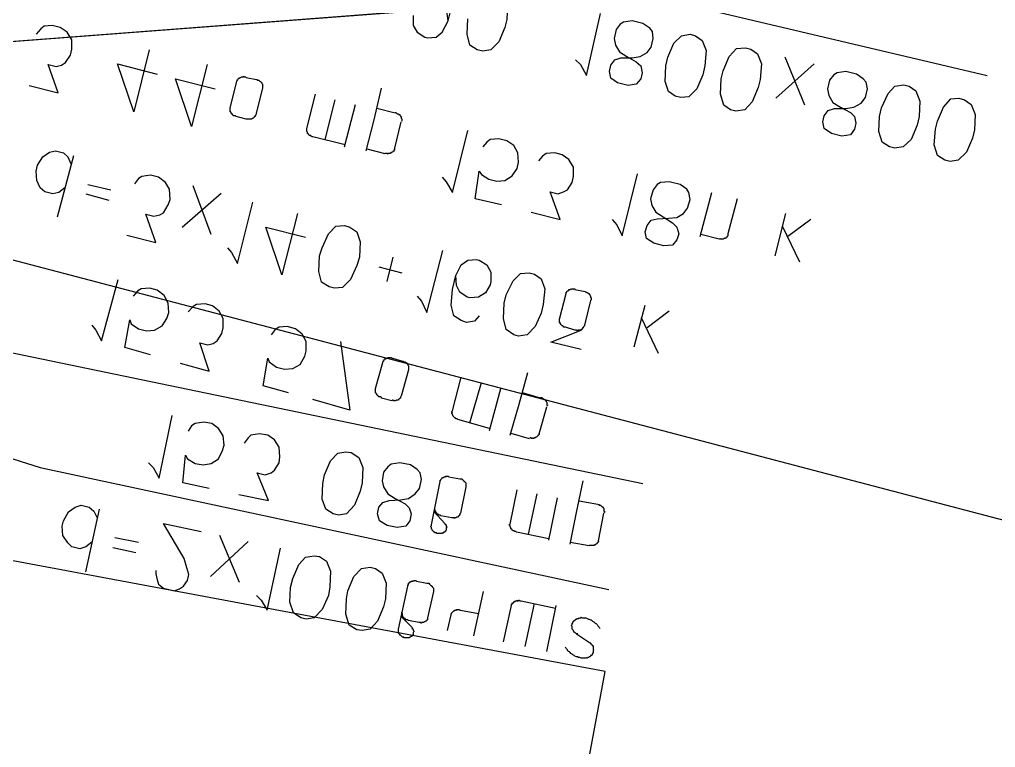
# Model space of a CAD drawing. Header units: metres. Extents: x 20 to 357, y 34 to 206.
# Drawn here: x 293.61 to 309.54, y 48.52 to 60.4 of the extents above; entities that cross this region are included whole.
import ezdxf

# ---------------------------------------------------------------- set-up
doc = ezdxf.new("R2010")
doc.units = ezdxf.units.M
for name, color, linetype in [('BOUNDARY', 7, 'Continuous'), ('GRASS', 7, 'Continuous'), ('HEAT', 7, 'Continuous'), ('ROAD', 7, 'Continuous'), ('WATER_PIPELINE', 7, 'Continuous')]:
    doc.layers.add(name, color=color, linetype=linetype)

msp = doc.modelspace()

# ---------------------------------------------------------------- linework, layer by layer
at = {"layer": 'BOUNDARY'}
msp.add_lwpolyline([(26.176, 126.72), (322.344, 48.898)], dxfattribs=at)
at = {"layer": 'GRASS'}
msp.add_lwpolyline([(318.532, 34.39), (301.159, 38.955), (301.173, 39.01), (301.91, 42.959), (303.175, 49.756), (287.821, 52.626), (285.534, 53.055), (287.876, 59.61), (290.395, 59.808), (307.233, 61.095), (308.432, 61.194), (309.125, 61.249), (309.147, 61.249), (325.259, 62.535)], dxfattribs=at)
at = {"layer": 'HEAT'}
for points in [[(289.68, 61.996), (288.855, 61.491), (288.855, 61.491), (294.266, 63.063), (294.266, 63.063), (309.41, 59.489)], [(300.04, 60.468), (300.04, 60.303), (300.04, 60.303), (300.106, 60.193), (300.106, 60.193), (300.227, 60.116), (300.227, 60.116), (300.271, 60.105), (300.271, 60.105), (300.414, 60.116), (300.414, 60.116), (300.513, 60.193), (300.513, 60.193), (300.612, 60.38), (300.612, 60.38), (300.667, 60.622)], [(301.58, 60.655), (301.569, 60.402), (301.569, 60.402), (301.536, 60.27), (301.536, 60.27), (301.437, 60.039), (301.437, 60.039), (301.305, 59.907), (301.305, 59.907), (301.173, 59.885), (301.173, 59.885), (301.085, 59.907)], [(300.612, 60.38), (300.59, 60.545)], [(301.085, 59.907), (300.964, 59.984), (300.964, 59.984), (300.92, 60.16), (300.92, 60.16), (300.931, 60.413)], [(302.691, 59.742), (302.768, 59.665), (302.768, 59.665), (302.867, 59.489), (302.867, 59.489), (303.098, 60.501)], [(293.771, 59.324), (294.244, 59.203), (294.244, 59.203), (294.079, 59.665), (294.079, 59.665), (294.211, 59.632), (294.211, 59.632), (294.299, 59.654), (294.299, 59.654), (294.365, 59.698), (294.365, 59.698), (294.442, 59.819), (294.442, 59.819), (294.464, 59.918), (294.464, 59.918), (294.464, 60.072), (294.464, 60.072), (294.387, 60.193), (294.387, 60.193), (294.277, 60.27), (294.277, 60.27), (294.145, 60.303), (294.145, 60.303), (294.013, 60.292), (294.013, 60.292), (293.958, 60.248), (293.958, 60.248), (293.881, 60.16)], [(303.373, 59.368), (303.263, 59.445), (303.263, 59.445), (303.241, 59.555), (303.241, 59.555), (303.263, 59.654), (303.263, 59.654), (303.329, 59.742), (303.329, 59.742), (303.428, 59.775), (303.428, 59.775), (303.614, 59.775), (303.614, 59.775), (303.746, 59.797), (303.746, 59.797), (303.856, 59.863), (303.856, 59.863), (303.922, 59.951), (303.922, 59.951), (303.955, 60.094), (303.955, 60.094), (303.944, 60.204), (303.944, 60.204), (303.9, 60.259), (303.9, 60.259), (303.79, 60.336), (303.79, 60.336), (303.614, 60.38), (303.614, 60.38), (303.471, 60.358), (303.471, 60.358), (303.416, 60.325), (303.416, 60.325), (303.351, 60.237), (303.351, 60.237), (303.318, 60.094), (303.318, 60.094), (303.34, 59.984), (303.34, 59.984), (303.406, 59.874), (303.406, 59.874), (303.526, 59.797), (303.526, 59.797), (303.68, 59.709), (303.68, 59.709), (303.757, 59.643), (303.757, 59.643), (303.779, 59.533), (303.779, 59.533), (303.757, 59.434), (303.757, 59.434), (303.68, 59.346), (303.68, 59.346), (303.548, 59.324), (303.548, 59.324), (303.373, 59.368)], [(304.318, 59.148), (304.208, 59.225), (304.208, 59.225), (304.153, 59.39), (304.153, 59.39), (304.164, 59.643), (304.164, 59.643), (304.197, 59.786), (304.197, 59.786), (304.296, 60.017), (304.296, 60.017), (304.417, 60.138), (304.417, 60.138), (304.56, 60.16), (304.56, 60.16), (304.648, 60.138), (304.648, 60.138), (304.758, 60.061), (304.758, 60.061), (304.824, 59.896), (304.824, 59.896), (304.802, 59.643), (304.802, 59.643), (304.769, 59.5), (304.769, 59.5), (304.67, 59.269), (304.67, 59.269), (304.538, 59.137), (304.538, 59.137), (304.406, 59.126), (304.406, 59.126), (304.318, 59.148)], [(305.22, 58.928), (305.11, 59.005), (305.11, 59.005), (305.055, 59.181), (305.055, 59.181), (305.066, 59.434), (305.066, 59.434), (305.099, 59.566), (305.099, 59.566), (305.198, 59.797), (305.198, 59.797), (305.319, 59.929), (305.319, 59.929), (305.462, 59.94), (305.462, 59.94), (305.55, 59.918), (305.55, 59.918), (305.66, 59.841), (305.66, 59.841), (305.726, 59.676), (305.726, 59.676), (305.704, 59.423), (305.704, 59.423), (305.671, 59.291), (305.671, 59.291), (305.572, 59.06), (305.572, 59.06), (305.451, 58.928), (305.451, 58.928), (305.308, 58.906), (305.308, 58.906), (305.22, 58.928)], [(295.729, 59.907), (295.476, 58.895), (295.476, 58.895), (295.212, 59.676), (295.212, 59.676), (295.861, 59.511)], [(306.43, 59.005), (306.111, 59.786)], [(296.675, 59.665), (296.422, 58.653), (296.422, 58.653), (296.158, 59.434), (296.158, 59.434), (296.807, 59.269)], [(305.957, 59.115), (306.584, 59.676)], [(297.159, 59.39), (297.159, 59.401), (297.159, 59.401), (297.17, 59.412), (297.17, 59.412), (297.17, 59.423), (297.17, 59.423), (297.181, 59.423), (297.181, 59.423), (297.181, 59.434), (297.181, 59.434), (297.192, 59.445), (297.192, 59.445), (297.203, 59.445), (297.203, 59.445), (297.214, 59.456), (297.214, 59.456), (297.225, 59.456), (297.225, 59.456), (297.236, 59.467), (297.236, 59.467), (297.247, 59.467), (297.247, 59.467), (297.258, 59.467), (297.258, 59.467), (297.269, 59.478), (297.269, 59.478), (297.269, 59.467), (297.269, 59.467), (297.28, 59.467), (297.28, 59.467), (297.291, 59.467), (297.291, 59.467), (297.302, 59.467), (297.302, 59.467), (297.313, 59.456)], [(297.313, 59.456), (297.478, 59.423)], [(306.87, 58.543), (306.749, 58.62), (306.749, 58.62), (306.727, 58.73), (306.727, 58.73), (306.749, 58.829), (306.749, 58.829), (306.815, 58.917), (306.815, 58.917), (306.914, 58.95), (306.914, 58.95), (307.101, 58.95), (307.101, 58.95), (307.233, 58.972), (307.233, 58.972), (307.354, 59.038), (307.354, 59.038), (307.42, 59.126), (307.42, 59.126), (307.453, 59.269), (307.453, 59.269), (307.431, 59.379), (307.431, 59.379), (307.387, 59.434), (307.387, 59.434), (307.277, 59.511), (307.277, 59.511), (307.101, 59.555), (307.101, 59.555), (306.958, 59.533), (306.958, 59.533), (306.903, 59.5), (306.903, 59.5), (306.837, 59.412), (306.837, 59.412), (306.804, 59.269), (306.804, 59.269), (306.826, 59.159), (306.826, 59.159), (306.892, 59.049), (306.892, 59.049), (307.013, 58.972), (307.013, 58.972), (307.178, 58.884), (307.178, 58.884), (307.244, 58.818), (307.244, 58.818), (307.266, 58.708), (307.266, 58.708), (307.244, 58.609), (307.244, 58.609), (307.178, 58.521), (307.178, 58.521), (307.035, 58.499), (307.035, 58.499), (306.87, 58.543)], [(297.049, 58.961), (297.159, 59.39)], [(297.576, 59.28), (297.467, 58.851)], [(297.478, 59.423), (297.489, 59.423), (297.489, 59.423), (297.489, 59.412), (297.489, 59.412), (297.5, 59.412), (297.5, 59.412), (297.511, 59.412), (297.511, 59.412), (297.522, 59.412), (297.522, 59.412), (297.532, 59.401), (297.532, 59.401), (297.544, 59.39), (297.544, 59.39), (297.554, 59.379), (297.554, 59.379), (297.566, 59.368), (297.566, 59.368), (297.566, 59.357), (297.566, 59.357), (297.576, 59.346), (297.576, 59.346), (297.576, 59.335), (297.576, 59.335), (297.576, 59.324), (297.576, 59.324), (297.587, 59.313), (297.587, 59.313), (297.576, 59.313), (297.576, 59.313), (297.576, 59.302), (297.576, 59.302), (297.576, 59.291), (297.576, 59.291), (297.576, 59.28)], [(299.27, 58.257), (299.402, 58.763), (299.402, 58.763), (299.523, 59.28)], [(307.816, 58.323), (307.695, 58.4), (307.695, 58.4), (307.64, 58.576), (307.64, 58.576), (307.651, 58.818), (307.651, 58.818), (307.684, 58.961), (307.684, 58.961), (307.794, 59.192), (307.794, 59.192), (307.904, 59.313), (307.904, 59.313), (308.047, 59.335), (308.047, 59.335), (308.135, 59.313), (308.135, 59.313), (308.245, 59.236), (308.245, 59.236), (308.311, 59.071), (308.311, 59.071), (308.3, 58.818), (308.3, 58.818), (308.267, 58.675), (308.267, 58.675), (308.168, 58.444), (308.168, 58.444), (308.036, 58.323), (308.036, 58.323), (307.904, 58.301), (307.904, 58.301), (307.816, 58.323)], [(298.929, 58.356), (298.401, 58.488), (298.401, 58.488), (298.39, 58.488), (298.39, 58.488), (298.379, 58.499), (298.379, 58.499), (298.368, 58.499), (298.368, 58.499), (298.368, 58.51), (298.368, 58.51), (298.357, 58.51), (298.357, 58.51), (298.346, 58.51), (298.346, 58.51), (298.335, 58.521), (298.335, 58.521), (298.335, 58.532), (298.335, 58.532), (298.324, 58.532), (298.324, 58.532), (298.324, 58.543), (298.324, 58.543), (298.313, 58.543), (298.313, 58.543), (298.313, 58.554), (298.313, 58.554), (298.313, 58.565), (298.313, 58.565), (298.302, 58.576), (298.302, 58.576), (298.302, 58.587), (298.302, 58.587), (298.302, 58.598), (298.302, 58.598), (298.302, 58.609), (298.302, 58.609), (298.302, 58.62), (298.302, 58.62), (298.445, 59.181)], [(308.718, 58.103), (308.597, 58.18), (308.597, 58.18), (308.542, 58.356), (308.542, 58.356), (308.564, 58.609), (308.564, 58.609), (308.597, 58.741), (308.597, 58.741), (308.696, 58.972), (308.696, 58.972), (308.817, 59.104), (308.817, 59.104), (308.949, 59.115), (308.949, 59.115), (309.037, 59.093), (309.037, 59.093), (309.147, 59.016), (309.147, 59.016), (309.213, 58.851), (309.213, 58.851), (309.202, 58.598), (309.202, 58.598), (309.169, 58.466), (309.169, 58.466), (309.07, 58.235), (309.07, 58.235), (308.938, 58.103), (308.938, 58.103), (308.806, 58.081), (308.806, 58.081), (308.718, 58.103)], [(297.148, 58.818), (297.137, 58.829), (297.137, 58.829), (297.126, 58.829), (297.126, 58.829), (297.115, 58.829), (297.115, 58.829), (297.104, 58.829), (297.104, 58.829), (297.093, 58.84), (297.093, 58.84), (297.093, 58.851), (297.093, 58.851), (297.082, 58.851), (297.082, 58.851), (297.082, 58.862), (297.082, 58.862), (297.071, 58.862), (297.071, 58.862), (297.06, 58.873), (297.06, 58.873), (297.071, 58.873), (297.071, 58.873), (297.06, 58.884), (297.06, 58.884), (297.06, 58.895), (297.06, 58.895), (297.049, 58.895), (297.049, 58.895), (297.049, 58.906), (297.049, 58.906), (297.049, 58.917), (297.049, 58.917), (297.049, 58.928), (297.049, 58.928), (297.049, 58.939), (297.049, 58.939), (297.049, 58.95), (297.049, 58.95), (297.049, 58.961)], [(298.599, 58.444), (298.764, 59.093)], [(298.918, 58.323), (299.094, 59.016)], [(297.313, 58.774), (297.148, 58.818)], [(297.467, 58.851), (297.467, 58.84), (297.467, 58.84), (297.456, 58.829), (297.456, 58.829), (297.456, 58.818), (297.456, 58.818), (297.445, 58.818), (297.445, 58.818), (297.445, 58.807), (297.445, 58.807), (297.434, 58.796), (297.434, 58.796), (297.423, 58.785), (297.423, 58.785), (297.412, 58.785), (297.412, 58.785), (297.401, 58.774), (297.401, 58.774), (297.39, 58.774), (297.39, 58.774), (297.379, 58.774), (297.379, 58.774), (297.368, 58.774), (297.368, 58.774), (297.357, 58.774), (297.357, 58.774), (297.346, 58.774), (297.346, 58.774), (297.335, 58.774), (297.335, 58.774), (297.324, 58.774), (297.324, 58.774), (297.313, 58.774)], [(299.743, 58.873), (299.446, 58.95)], [(299.743, 58.884), (299.754, 58.884), (299.754, 58.884), (299.765, 58.873), (299.765, 58.873), (299.776, 58.862), (299.776, 58.862), (299.787, 58.862), (299.787, 58.862), (299.798, 58.862), (299.798, 58.862), (299.798, 58.851), (299.798, 58.851), (299.809, 58.851), (299.809, 58.851), (299.82, 58.851), (299.82, 58.851), (299.82, 58.84), (299.82, 58.84), (299.831, 58.829), (299.831, 58.829), (299.831, 58.818), (299.831, 58.818), (299.842, 58.818), (299.842, 58.818), (299.842, 58.807), (299.842, 58.807), (299.842, 58.796), (299.842, 58.796), (299.853, 58.796), (299.853, 58.796), (299.842, 58.785), (299.842, 58.785), (299.853, 58.774), (299.853, 58.774), (299.853, 58.763), (299.853, 58.763), (299.853, 58.752), (299.853, 58.752), (299.853, 58.741)], [(299.732, 58.279), (299.842, 58.73)], [(300.513, 57.828), (300.579, 57.751), (300.579, 57.751), (300.678, 57.575), (300.678, 57.575), (300.931, 58.587)], [(301.481, 57.377), (301.052, 57.476), (301.052, 57.476), (301.118, 57.927), (301.118, 57.927), (301.151, 57.872), (301.151, 57.872), (301.272, 57.795), (301.272, 57.795), (301.404, 57.762), (301.404, 57.762), (301.536, 57.773), (301.536, 57.773), (301.657, 57.85), (301.657, 57.85), (301.734, 57.971), (301.734, 57.971), (301.756, 58.07), (301.756, 58.07), (301.745, 58.224), (301.745, 58.224), (301.679, 58.345), (301.679, 58.345), (301.569, 58.422), (301.569, 58.422), (301.437, 58.455), (301.437, 58.455), (301.294, 58.444), (301.294, 58.444), (301.239, 58.4), (301.239, 58.4), (301.173, 58.323)], [(294.354, 57.652), (294.255, 57.575), (294.255, 57.575), (294.156, 57.553), (294.156, 57.553), (294.024, 57.586), (294.024, 57.586), (293.947, 57.652), (293.947, 57.652), (293.892, 57.773), (293.892, 57.773), (293.881, 57.927), (293.881, 57.927), (293.903, 58.026), (293.903, 58.026), (293.991, 58.158), (293.991, 58.158), (294.101, 58.235), (294.101, 58.235), (294.2, 58.257), (294.2, 58.257), (294.332, 58.224), (294.332, 58.224), (294.398, 58.158), (294.398, 58.158), (294.453, 58.037)], [(294.233, 57.179), (294.497, 58.18)], [(299.281, 58.29), (299.578, 58.213)], [(299.732, 58.29), (299.732, 58.279), (299.732, 58.279), (299.732, 58.268), (299.732, 58.268), (299.721, 58.268), (299.721, 58.268), (299.721, 58.257), (299.721, 58.257), (299.721, 58.246), (299.721, 58.246), (299.71, 58.257), (299.71, 58.257), (299.71, 58.246), (299.71, 58.246), (299.699, 58.235), (299.699, 58.235), (299.688, 58.235), (299.688, 58.235), (299.677, 58.224), (299.677, 58.224), (299.666, 58.224), (299.666, 58.224), (299.666, 58.213), (299.666, 58.213), (299.655, 58.213), (299.655, 58.213), (299.644, 58.213), (299.644, 58.213), (299.633, 58.213), (299.633, 58.213), (299.622, 58.213), (299.622, 58.213), (299.622, 58.202), (299.622, 58.202), (299.611, 58.213), (299.611, 58.213), (299.6, 58.213), (299.6, 58.213), (299.589, 58.213), (299.589, 58.213), (299.578, 58.213)], [(301.965, 57.256), (302.438, 57.135), (302.438, 57.135), (302.273, 57.586), (302.273, 57.586), (302.405, 57.553), (302.405, 57.553), (302.493, 57.586), (302.493, 57.586), (302.559, 57.619), (302.559, 57.619), (302.636, 57.74), (302.636, 57.74), (302.658, 57.839), (302.658, 57.839), (302.658, 57.993), (302.658, 57.993), (302.581, 58.114), (302.581, 58.114), (302.471, 58.191), (302.471, 58.191), (302.35, 58.224), (302.35, 58.224), (302.207, 58.213), (302.207, 58.213), (302.152, 58.169), (302.152, 58.169), (302.086, 58.092)], [(295.366, 56.882), (295.839, 56.761), (295.839, 56.761), (295.674, 57.223), (295.674, 57.223), (295.806, 57.19), (295.806, 57.19), (295.905, 57.212), (295.905, 57.212), (295.96, 57.245), (295.96, 57.245), (296.037, 57.377), (296.037, 57.377), (296.07, 57.465), (296.07, 57.465), (296.059, 57.63), (296.059, 57.63), (295.993, 57.74), (295.993, 57.74), (295.883, 57.828), (295.883, 57.828), (295.751, 57.861), (295.751, 57.861), (295.608, 57.839), (295.608, 57.839), (295.553, 57.806), (295.553, 57.806), (295.487, 57.718)], [(303.285, 57.135), (303.362, 57.047), (303.362, 57.047), (303.449, 56.871), (303.449, 56.871), (303.702, 57.883)], [(294.728, 57.707), (295.102, 57.619)], [(296.741, 56.893), (296.444, 57.685)], [(303.966, 56.75), (303.845, 56.827), (303.845, 56.827), (303.823, 56.937), (303.823, 56.937), (303.856, 57.036), (303.856, 57.036), (303.922, 57.124), (303.922, 57.124), (304.021, 57.146), (304.021, 57.146), (304.208, 57.157), (304.208, 57.157), (304.34, 57.168), (304.34, 57.168), (304.45, 57.234), (304.45, 57.234), (304.516, 57.322), (304.516, 57.322), (304.56, 57.465), (304.56, 57.465), (304.538, 57.575), (304.538, 57.575), (304.505, 57.63), (304.505, 57.63), (304.395, 57.707), (304.395, 57.707), (304.219, 57.751), (304.219, 57.751), (304.076, 57.74), (304.076, 57.74), (304.021, 57.707), (304.021, 57.707), (303.955, 57.619), (303.955, 57.619), (303.911, 57.476), (303.911, 57.476), (303.933, 57.366), (303.933, 57.366), (303.999, 57.256), (303.999, 57.256), (304.12, 57.179), (304.12, 57.179), (304.274, 57.08), (304.274, 57.08), (304.34, 57.014), (304.34, 57.014), (304.373, 56.904), (304.373, 56.904), (304.34, 56.805), (304.34, 56.805), (304.274, 56.717), (304.274, 56.717), (304.131, 56.706), (304.131, 56.706), (303.966, 56.75)], [(294.695, 57.553), (295.069, 57.454)], [(296.268, 57.014), (296.906, 57.564)], [(304.725, 56.86), (304.912, 57.575)], [(297.005, 56.673), (297.071, 56.596), (297.071, 56.596), (297.17, 56.42), (297.17, 56.42), (297.423, 57.421)], [(305.33, 57.476), (305.176, 56.904), (305.176, 56.904), (305.176, 56.893), (305.176, 56.893), (305.176, 56.882), (305.176, 56.882), (305.176, 56.871), (305.176, 56.871), (305.165, 56.86), (305.165, 56.86), (305.165, 56.849), (305.165, 56.849), (305.154, 56.849), (305.154, 56.849), (305.143, 56.838), (305.143, 56.838), (305.143, 56.827), (305.143, 56.827), (305.132, 56.838), (305.132, 56.838), (305.121, 56.827), (305.121, 56.827), (305.11, 56.827), (305.11, 56.827), (305.099, 56.816), (305.099, 56.816), (305.088, 56.816), (305.088, 56.816), (305.077, 56.816), (305.077, 56.816), (305.066, 56.816), (305.066, 56.816), (305.055, 56.816), (305.055, 56.816), (305.044, 56.827), (305.044, 56.827), (305.033, 56.816), (305.033, 56.816), (304.736, 56.893)], [(298.148, 57.234), (297.895, 56.233), (297.895, 56.233), (297.631, 57.014), (297.631, 57.014), (298.28, 56.849)], [(305.946, 56.541), (306.122, 57.234)], [(306.529, 57.135), (306.155, 56.86)], [(298.665, 56.035), (298.544, 56.112), (298.544, 56.112), (298.5, 56.288), (298.5, 56.288), (298.511, 56.541), (298.511, 56.541), (298.555, 56.673), (298.555, 56.673), (298.654, 56.904), (298.654, 56.904), (298.775, 57.025), (298.775, 57.025), (298.918, 57.036), (298.918, 57.036), (299.006, 57.014), (299.006, 57.014), (299.116, 56.937), (299.116, 56.937), (299.171, 56.772), (299.171, 56.772), (299.16, 56.519), (299.16, 56.519), (299.116, 56.387), (299.116, 56.387), (299.017, 56.156), (299.017, 56.156), (298.885, 56.024), (298.885, 56.024), (298.753, 56.013), (298.753, 56.013), (298.665, 56.035)], [(306.353, 56.442), (306.067, 57.025)], [(300.106, 55.882), (300.172, 55.805), (300.172, 55.805), (300.26, 55.618), (300.26, 55.618), (300.524, 56.629)], [(299.611, 56.123), (299.71, 56.519)], [(301.118, 55.563), (301.041, 55.475), (301.041, 55.475), (300.909, 55.453), (300.909, 55.453), (300.821, 55.486), (300.821, 55.486), (300.7, 55.563), (300.7, 55.563), (300.656, 55.739), (300.656, 55.739), (300.678, 55.992), (300.678, 55.992), (300.733, 56.222), (300.733, 56.222), (300.821, 56.398), (300.821, 56.398), (300.931, 56.475), (300.931, 56.475), (301.074, 56.486), (301.074, 56.486), (301.118, 56.475), (301.118, 56.475), (301.239, 56.398), (301.239, 56.398), (301.305, 56.277), (301.305, 56.277), (301.305, 56.123), (301.305, 56.123), (301.294, 56.068), (301.294, 56.068), (301.217, 55.937), (301.217, 55.937), (301.107, 55.871), (301.107, 55.871), (300.964, 55.86), (300.964, 55.86), (300.92, 55.871), (300.92, 55.871), (300.799, 55.948), (300.799, 55.948), (300.744, 56.057), (300.744, 56.057), (300.733, 56.222)], [(299.479, 56.365), (299.853, 56.266)], [(301.679, 55.255), (301.558, 55.343), (301.558, 55.343), (301.514, 55.519), (301.514, 55.519), (301.525, 55.772), (301.525, 55.772), (301.558, 55.904), (301.558, 55.904), (301.668, 56.134), (301.668, 56.134), (301.789, 56.255), (301.789, 56.255), (301.932, 56.266), (301.932, 56.266), (302.02, 56.244), (302.02, 56.244), (302.13, 56.167), (302.13, 56.167), (302.185, 56.003), (302.185, 56.003), (302.163, 55.75), (302.163, 55.75), (302.13, 55.607), (302.13, 55.607), (302.031, 55.387), (302.031, 55.387), (301.899, 55.255), (301.899, 55.255), (301.756, 55.233), (301.756, 55.233), (301.679, 55.255)], [(294.794, 55.409), (294.86, 55.332), (294.86, 55.332), (294.948, 55.156), (294.948, 55.156), (295.223, 56.156)], [(295.751, 54.925), (295.333, 55.046), (295.333, 55.046), (295.41, 55.497), (295.41, 55.497), (295.432, 55.431), (295.432, 55.431), (295.553, 55.354), (295.553, 55.354), (295.685, 55.321), (295.685, 55.321), (295.817, 55.332), (295.817, 55.332), (295.938, 55.398), (295.938, 55.398), (296.015, 55.519), (296.015, 55.519), (296.048, 55.618), (296.048, 55.618), (296.037, 55.772), (296.037, 55.772), (295.971, 55.893), (295.971, 55.893), (295.861, 55.981), (295.861, 55.981), (295.74, 56.013), (295.74, 56.013), (295.597, 56.003), (295.597, 56.003), (295.542, 55.97), (295.542, 55.97), (295.465, 55.882)], [(302.427, 55.508), (302.537, 55.926)], [(302.537, 55.926), (302.537, 55.937), (302.537, 55.937), (302.537, 55.948), (302.537, 55.948), (302.548, 55.948), (302.548, 55.948), (302.548, 55.959), (302.548, 55.959), (302.559, 55.97), (302.559, 55.97), (302.57, 55.97), (302.57, 55.97), (302.581, 55.981), (302.581, 55.981), (302.581, 55.992), (302.581, 55.992), (302.592, 55.992), (302.592, 55.992), (302.592, 55.981), (302.592, 55.981), (302.603, 55.992), (302.603, 55.992), (302.614, 56.003), (302.614, 56.003), (302.625, 55.992), (302.625, 55.992), (302.636, 56.003), (302.636, 56.003), (302.647, 56.003), (302.647, 56.003), (302.658, 55.992), (302.658, 55.992), (302.658, 56.003), (302.658, 56.003), (302.669, 56.003), (302.669, 56.003), (302.68, 56.003), (302.68, 56.003), (302.68, 55.992)], [(302.68, 55.992), (302.845, 55.959)], [(302.845, 55.959), (302.856, 55.948), (302.856, 55.948), (302.867, 55.948), (302.867, 55.948), (302.878, 55.937), (302.878, 55.937), (302.889, 55.937), (302.889, 55.937), (302.9, 55.926), (302.9, 55.926), (302.911, 55.926), (302.911, 55.926), (302.911, 55.915), (302.911, 55.915), (302.922, 55.904), (302.922, 55.904), (302.933, 55.904), (302.933, 55.904), (302.922, 55.893), (302.922, 55.893), (302.933, 55.882), (302.933, 55.882), (302.933, 55.871), (302.933, 55.871), (302.944, 55.86), (302.944, 55.86), (302.944, 55.849), (302.944, 55.849), (302.944, 55.838), (302.944, 55.838), (302.944, 55.827), (302.944, 55.827), (302.933, 55.816)], [(302.933, 55.816), (302.834, 55.409)], [(296.235, 54.793), (296.708, 54.661), (296.708, 54.661), (296.554, 55.123), (296.554, 55.123), (296.686, 55.09), (296.686, 55.09), (296.774, 55.112), (296.774, 55.112), (296.84, 55.156), (296.84, 55.156), (296.917, 55.277), (296.917, 55.277), (296.939, 55.365), (296.939, 55.365), (296.939, 55.519), (296.939, 55.519), (296.873, 55.64), (296.873, 55.64), (296.763, 55.728), (296.763, 55.728), (296.642, 55.761), (296.642, 55.761), (296.499, 55.75), (296.499, 55.75), (296.444, 55.717), (296.444, 55.717), (296.367, 55.629)], [(303.647, 55.057), (303.823, 55.739)], [(304.219, 55.64), (303.856, 55.365)], [(302.526, 55.376), (302.515, 55.376), (302.515, 55.376), (302.504, 55.376), (302.504, 55.376), (302.493, 55.376), (302.493, 55.376), (302.493, 55.387), (302.493, 55.387), (302.482, 55.398), (302.482, 55.398), (302.471, 55.398), (302.471, 55.398), (302.46, 55.409), (302.46, 55.409), (302.449, 55.42), (302.449, 55.42), (302.449, 55.431), (302.449, 55.431), (302.438, 55.431), (302.438, 55.431), (302.438, 55.442), (302.438, 55.442), (302.438, 55.453), (302.438, 55.453), (302.427, 55.453), (302.427, 55.453), (302.427, 55.464), (302.427, 55.464), (302.427, 55.475), (302.427, 55.475), (302.427, 55.486), (302.427, 55.486), (302.427, 55.497), (302.427, 55.497), (302.427, 55.508)], [(304.043, 54.947), (303.768, 55.53)], [(298.005, 54.309), (297.587, 54.419), (297.587, 54.419), (297.664, 54.87), (297.664, 54.87), (297.686, 54.815), (297.686, 54.815), (297.807, 54.727), (297.807, 54.727), (297.939, 54.694), (297.939, 54.694), (298.071, 54.705), (298.071, 54.705), (298.192, 54.771), (298.192, 54.771), (298.269, 54.903), (298.269, 54.903), (298.291, 54.991), (298.291, 54.991), (298.291, 55.145), (298.291, 55.145), (298.225, 55.266), (298.225, 55.266), (298.115, 55.354), (298.115, 55.354), (297.983, 55.387), (297.983, 55.387), (297.851, 55.376), (297.851, 55.376), (297.785, 55.343), (297.785, 55.343), (297.719, 55.255)], [(302.779, 55.013), (302.284, 55.134), (302.284, 55.134), (302.779, 55.332)], [(302.68, 55.332), (302.526, 55.376)], [(302.834, 55.409), (302.834, 55.398), (302.834, 55.398), (302.823, 55.387), (302.823, 55.387), (302.812, 55.376), (302.812, 55.376), (302.812, 55.365), (302.812, 55.365), (302.801, 55.365), (302.801, 55.365), (302.801, 55.354), (302.801, 55.354), (302.79, 55.343), (302.79, 55.343), (302.79, 55.354), (302.79, 55.354), (302.779, 55.343), (302.779, 55.343), (302.779, 55.332), (302.779, 55.332), (302.768, 55.332), (302.768, 55.332), (302.757, 55.332), (302.757, 55.332), (302.746, 55.332), (302.746, 55.332), (302.735, 55.332), (302.735, 55.332), (302.724, 55.332), (302.724, 55.332), (302.713, 55.321), (302.713, 55.321), (302.702, 55.332), (302.702, 55.332), (302.691, 55.332), (302.691, 55.332), (302.68, 55.332)], [(298.852, 55.145), (299.006, 54.023), (299.006, 54.023), (298.401, 54.199)], [(299.545, 54.804), (299.545, 54.815), (299.545, 54.815), (299.556, 54.826), (299.556, 54.826), (299.556, 54.837), (299.556, 54.837), (299.567, 54.837), (299.567, 54.837), (299.567, 54.848), (299.567, 54.848), (299.578, 54.859), (299.578, 54.859), (299.578, 54.848), (299.578, 54.848), (299.578, 54.859), (299.578, 54.859), (299.589, 54.859), (299.589, 54.859), (299.6, 54.859), (299.6, 54.859), (299.6, 54.87), (299.6, 54.87), (299.611, 54.87), (299.611, 54.87), (299.622, 54.881), (299.622, 54.881), (299.622, 54.87), (299.622, 54.87), (299.633, 54.881), (299.633, 54.881), (299.644, 54.881), (299.644, 54.881), (299.655, 54.881), (299.655, 54.881), (299.666, 54.881), (299.666, 54.881), (299.677, 54.881), (299.677, 54.881), (299.688, 54.87), (299.688, 54.87), (299.699, 54.87)], [(299.699, 54.87), (299.864, 54.826)], [(299.864, 54.826), (299.875, 54.826), (299.875, 54.826), (299.886, 54.815), (299.886, 54.815), (299.897, 54.815), (299.897, 54.815), (299.908, 54.815), (299.908, 54.815), (299.919, 54.804), (299.919, 54.804), (299.93, 54.804), (299.93, 54.804), (299.93, 54.793), (299.93, 54.793), (299.941, 54.782), (299.941, 54.782), (299.952, 54.771), (299.952, 54.771), (299.952, 54.76), (299.952, 54.76), (299.963, 54.749), (299.963, 54.749), (299.963, 54.738), (299.963, 54.738), (299.963, 54.727), (299.963, 54.727), (299.963, 54.716), (299.963, 54.716), (299.963, 54.705), (299.963, 54.705), (299.963, 54.694), (299.963, 54.694), (299.963, 54.683)], [(299.424, 54.375), (299.545, 54.804)], [(299.963, 54.683), (299.842, 54.254)], [(301.283, 53.726), (300.766, 53.869), (300.766, 53.869), (300.755, 53.88), (300.755, 53.88), (300.744, 53.88), (300.744, 53.88), (300.733, 53.88), (300.733, 53.88), (300.733, 53.891), (300.733, 53.891), (300.722, 53.891), (300.722, 53.891), (300.711, 53.902), (300.711, 53.902), (300.7, 53.913), (300.7, 53.913), (300.689, 53.924), (300.689, 53.924), (300.678, 53.935), (300.678, 53.935), (300.689, 53.935), (300.689, 53.935), (300.678, 53.946), (300.678, 53.946), (300.678, 53.957), (300.678, 53.957), (300.667, 53.968), (300.667, 53.968), (300.667, 53.979), (300.667, 53.979), (300.678, 53.979), (300.678, 53.979), (300.667, 53.99), (300.667, 53.99), (300.667, 54.001), (300.667, 54.001), (300.678, 54.012), (300.678, 54.012), (300.821, 54.562)], [(301.624, 53.616), (301.767, 54.122), (301.767, 54.122), (301.91, 54.639)], [(299.523, 54.221), (299.523, 54.232), (299.523, 54.232), (299.512, 54.243), (299.512, 54.243), (299.501, 54.243), (299.501, 54.243), (299.49, 54.243), (299.49, 54.243), (299.479, 54.243), (299.479, 54.243), (299.468, 54.254), (299.468, 54.254), (299.468, 54.265), (299.468, 54.265), (299.457, 54.265), (299.457, 54.265), (299.446, 54.276), (299.446, 54.276), (299.446, 54.287), (299.446, 54.287), (299.435, 54.287), (299.435, 54.287), (299.446, 54.287), (299.446, 54.287), (299.435, 54.298), (299.435, 54.298), (299.424, 54.309), (299.424, 54.309), (299.435, 54.309), (299.435, 54.309), (299.424, 54.309), (299.424, 54.309), (299.424, 54.32), (299.424, 54.32), (299.424, 54.331), (299.424, 54.331), (299.424, 54.342), (299.424, 54.342), (299.413, 54.353), (299.413, 54.353), (299.424, 54.353), (299.424, 54.353), (299.424, 54.364), (299.424, 54.364), (299.424, 54.375)], [(300.964, 53.814), (301.151, 54.474)], [(301.283, 53.693), (301.47, 54.375)], [(299.688, 54.177), (299.523, 54.221)], [(299.842, 54.254), (299.831, 54.243), (299.831, 54.243), (299.831, 54.232), (299.831, 54.232), (299.831, 54.221), (299.831, 54.221), (299.82, 54.221), (299.82, 54.221), (299.82, 54.21), (299.82, 54.21), (299.809, 54.21), (299.809, 54.21), (299.798, 54.199), (299.798, 54.199), (299.798, 54.188), (299.798, 54.188), (299.787, 54.199), (299.787, 54.199), (299.787, 54.188), (299.787, 54.188), (299.776, 54.188), (299.776, 54.188), (299.765, 54.188), (299.765, 54.188), (299.754, 54.177), (299.754, 54.177), (299.743, 54.188), (299.743, 54.188), (299.732, 54.177), (299.732, 54.177), (299.721, 54.177), (299.721, 54.177), (299.71, 54.188), (299.71, 54.188), (299.699, 54.188), (299.699, 54.188), (299.688, 54.177)], [(302.119, 54.221), (301.822, 54.309)], [(302.119, 54.232), (302.13, 54.232), (302.13, 54.232), (302.141, 54.232), (302.141, 54.232), (302.152, 54.221), (302.152, 54.221), (302.163, 54.21), (302.163, 54.21), (302.174, 54.21), (302.174, 54.21), (302.174, 54.199), (302.174, 54.199), (302.185, 54.199), (302.185, 54.199), (302.196, 54.188), (302.196, 54.188), (302.196, 54.177), (302.196, 54.177), (302.207, 54.177), (302.207, 54.177), (302.207, 54.166), (302.207, 54.166), (302.218, 54.155), (302.218, 54.155), (302.218, 54.144), (302.218, 54.144), (302.218, 54.133), (302.218, 54.133), (302.218, 54.122), (302.218, 54.122), (302.218, 54.111), (302.218, 54.111), (302.229, 54.111), (302.229, 54.111), (302.229, 54.1), (302.229, 54.1), (302.218, 54.1), (302.218, 54.1), (302.218, 54.089)], [(302.097, 53.638), (302.218, 54.078)], [(301.635, 53.649), (301.932, 53.561)], [(302.097, 53.638), (302.097, 53.627), (302.097, 53.627), (302.086, 53.616), (302.086, 53.616), (302.075, 53.616), (302.075, 53.616), (302.075, 53.605), (302.075, 53.605), (302.064, 53.594), (302.064, 53.594), (302.053, 53.583), (302.053, 53.583), (302.042, 53.583), (302.042, 53.583), (302.031, 53.572), (302.031, 53.572), (302.02, 53.572), (302.02, 53.572), (302.009, 53.572), (302.009, 53.572), (302.009, 53.561), (302.009, 53.561), (301.998, 53.561), (301.998, 53.561), (301.987, 53.572), (301.987, 53.572), (301.976, 53.561), (301.976, 53.561), (301.965, 53.561), (301.965, 53.561), (301.965, 53.572), (301.965, 53.572), (301.954, 53.572), (301.954, 53.572), (301.943, 53.572)]]:
    msp.add_lwpolyline(points, dxfattribs=at)
at = {"layer": 'ROAD'}
msp.add_lwpolyline([(323.136, 62.359), (308.432, 61.194), (306.342, 61.029), (287.26, 59.566), (285.193, 59.412), (274.007, 58.565), (271.94, 58.378), (263.636, 57.63), (262.756, 57.421), (261.888, 57.168), (261.052, 56.893), (261.03, 56.882), (260.183, 56.552), (259.347, 56.189), (258.533, 55.783), (257.741, 55.343), (256.971, 54.87), (256.224, 54.364), (255.498, 53.814), (254.794, 53.242), (254.123, 52.637), (253.474, 52.01), (253.08, 51.589), (246.748, 53.253)], dxfattribs=at)
at = {"layer": 'WATER_PIPELINE'}
for points in [[(287.711, 56.112), (286.743, 56.003), (286.743, 56.003), (293.232, 55.013), (293.232, 55.013), (303.79, 52.824)], [(287.161, 55.508), (286.193, 55.541), (286.193, 55.541), (293.947, 53.088), (293.947, 53.088), (303.23, 51.097)], [(295.718, 53.165), (295.795, 53.088), (295.795, 53.088), (295.894, 52.912), (295.894, 52.912), (296.103, 53.935)], [(296.708, 52.747), (296.279, 52.835), (296.279, 52.835), (296.323, 53.286), (296.323, 53.286), (296.356, 53.231), (296.356, 53.231), (296.477, 53.154), (296.477, 53.154), (296.609, 53.132), (296.609, 53.132), (296.741, 53.154), (296.741, 53.154), (296.862, 53.231), (296.862, 53.231), (296.928, 53.363), (296.928, 53.363), (296.95, 53.451), (296.95, 53.451), (296.939, 53.605), (296.939, 53.605), (296.862, 53.726), (296.862, 53.726), (296.752, 53.803), (296.752, 53.803), (296.62, 53.825), (296.62, 53.825), (296.477, 53.803), (296.477, 53.803), (296.422, 53.77), (296.422, 53.77), (296.367, 53.682)], [(297.192, 52.648), (297.675, 52.549), (297.675, 52.549), (297.489, 53), (297.489, 53), (297.62, 52.967), (297.62, 52.967), (297.719, 53), (297.719, 53), (297.774, 53.044), (297.774, 53.044), (297.851, 53.165), (297.851, 53.165), (297.862, 53.264), (297.862, 53.264), (297.851, 53.418), (297.851, 53.418), (297.774, 53.539), (297.774, 53.539), (297.664, 53.616), (297.664, 53.616), (297.532, 53.638), (297.532, 53.638), (297.39, 53.616), (297.39, 53.616), (297.346, 53.572), (297.346, 53.572), (297.28, 53.484)], [(298.731, 52.329), (298.61, 52.406), (298.61, 52.406), (298.555, 52.571), (298.555, 52.571), (298.566, 52.824), (298.566, 52.824), (298.588, 52.967), (298.588, 52.967), (298.687, 53.198), (298.687, 53.198), (298.808, 53.319), (298.808, 53.319), (298.94, 53.341), (298.94, 53.341), (299.028, 53.33), (299.028, 53.33), (299.149, 53.253), (299.149, 53.253), (299.215, 53.088), (299.215, 53.088), (299.204, 52.835), (299.204, 52.835), (299.171, 52.703), (299.171, 52.703), (299.083, 52.472), (299.083, 52.472), (298.951, 52.329), (298.951, 52.329), (298.819, 52.307), (298.819, 52.307), (298.731, 52.329)], [(299.611, 52.142), (299.49, 52.219), (299.49, 52.219), (299.457, 52.329), (299.457, 52.329), (299.479, 52.439), (299.479, 52.439), (299.545, 52.516), (299.545, 52.516), (299.644, 52.549), (299.644, 52.549), (299.831, 52.56), (299.831, 52.56), (299.963, 52.582), (299.963, 52.582), (300.073, 52.659), (300.073, 52.659), (300.139, 52.747), (300.139, 52.747), (300.172, 52.89), (300.172, 52.89), (300.15, 53), (300.15, 53), (300.106, 53.055), (300.106, 53.055), (299.996, 53.132), (299.996, 53.132), (299.82, 53.165), (299.82, 53.165), (299.677, 53.143), (299.677, 53.143), (299.622, 53.099), (299.622, 53.099), (299.556, 53.011), (299.556, 53.011), (299.534, 52.868), (299.534, 52.868), (299.556, 52.769), (299.556, 52.769), (299.622, 52.659), (299.622, 52.659), (299.743, 52.582), (299.743, 52.582), (299.908, 52.494), (299.908, 52.494), (299.974, 52.428), (299.974, 52.428), (300.007, 52.329), (300.007, 52.329), (299.985, 52.219), (299.985, 52.219), (299.919, 52.131), (299.919, 52.131), (299.776, 52.109), (299.776, 52.109), (299.611, 52.142)], [(300.48, 52.857), (300.48, 52.868), (300.48, 52.868), (300.48, 52.879), (300.48, 52.879), (300.491, 52.879), (300.491, 52.879), (300.491, 52.89), (300.491, 52.89), (300.502, 52.901), (300.502, 52.901), (300.513, 52.912), (300.513, 52.912), (300.513, 52.923), (300.513, 52.923), (300.524, 52.912), (300.524, 52.912), (300.524, 52.923), (300.524, 52.923), (300.535, 52.923), (300.535, 52.923), (300.546, 52.934), (300.546, 52.934), (300.557, 52.934), (300.557, 52.934), (300.568, 52.934), (300.568, 52.934), (300.568, 52.945), (300.568, 52.945), (300.579, 52.945), (300.579, 52.945), (300.579, 52.934), (300.579, 52.934), (300.59, 52.945), (300.59, 52.945), (300.601, 52.945), (300.601, 52.945), (300.612, 52.945), (300.612, 52.945), (300.623, 52.934)], [(300.623, 52.934), (300.799, 52.901)], [(300.799, 52.901), (300.81, 52.901), (300.81, 52.901), (300.821, 52.901), (300.821, 52.901), (300.832, 52.901), (300.832, 52.901), (300.843, 52.89), (300.843, 52.89), (300.832, 52.89), (300.832, 52.89), (300.843, 52.89), (300.843, 52.89), (300.854, 52.879), (300.854, 52.879), (300.865, 52.868), (300.865, 52.868), (300.865, 52.857), (300.865, 52.857), (300.876, 52.857), (300.876, 52.857), (300.887, 52.846), (300.887, 52.846), (300.898, 52.835), (300.898, 52.835), (300.898, 52.824), (300.898, 52.824), (300.898, 52.813), (300.898, 52.813), (300.898, 52.802), (300.898, 52.802), (300.898, 52.791), (300.898, 52.791), (300.898, 52.78), (300.898, 52.78), (300.898, 52.769)], [(300.436, 52.01), (300.425, 52.01), (300.425, 52.01), (300.425, 52.021), (300.425, 52.021), (300.414, 52.021), (300.414, 52.021), (300.403, 52.021), (300.403, 52.021), (300.392, 52.021), (300.392, 52.021), (300.392, 52.032), (300.392, 52.032), (300.381, 52.032), (300.381, 52.032), (300.37, 52.043), (300.37, 52.043), (300.359, 52.054), (300.359, 52.054), (300.348, 52.065), (300.348, 52.065), (300.348, 52.076), (300.348, 52.076), (300.337, 52.087), (300.337, 52.087), (300.337, 52.098), (300.337, 52.098), (300.337, 52.109), (300.337, 52.109), (300.326, 52.12), (300.326, 52.12), (300.326, 52.131), (300.326, 52.131), (300.337, 52.142), (300.337, 52.142), (300.337, 52.153), (300.337, 52.153), (300.48, 52.857)], [(300.898, 52.769), (300.81, 52.34)], [(302.603, 51.834), (302.702, 52.351), (302.702, 52.351), (302.812, 52.868)], [(302.251, 51.922), (301.723, 52.032), (301.723, 52.032), (301.712, 52.043), (301.712, 52.043), (301.701, 52.043), (301.701, 52.043), (301.69, 52.043), (301.69, 52.043), (301.69, 52.054), (301.69, 52.054), (301.679, 52.054), (301.679, 52.054), (301.668, 52.054), (301.668, 52.054), (301.657, 52.065), (301.657, 52.065), (301.657, 52.076), (301.657, 52.076), (301.646, 52.076), (301.646, 52.076), (301.646, 52.087), (301.646, 52.087), (301.635, 52.087), (301.635, 52.087), (301.635, 52.098), (301.635, 52.098), (301.624, 52.098), (301.624, 52.098), (301.635, 52.109), (301.635, 52.109), (301.624, 52.12), (301.624, 52.12), (301.624, 52.131), (301.624, 52.131), (301.624, 52.142), (301.624, 52.142), (301.613, 52.142), (301.613, 52.142), (301.613, 52.153), (301.613, 52.153), (301.613, 52.164), (301.613, 52.164), (301.624, 52.164), (301.624, 52.164), (301.734, 52.725)], [(301.921, 51.999), (302.064, 52.659)], [(302.251, 51.9), (302.394, 52.593)], [(294.794, 51.867), (294.695, 51.79), (294.695, 51.79), (294.596, 51.757), (294.596, 51.757), (294.464, 51.79), (294.464, 51.79), (294.398, 51.856), (294.398, 51.856), (294.321, 51.977), (294.321, 51.977), (294.31, 52.131), (294.31, 52.131), (294.332, 52.219), (294.332, 52.219), (294.409, 52.362), (294.409, 52.362), (294.519, 52.439), (294.519, 52.439), (294.618, 52.472), (294.618, 52.472), (294.75, 52.439), (294.75, 52.439), (294.827, 52.373), (294.827, 52.373), (294.882, 52.263)], [(300.491, 52.296), (300.48, 52.307), (300.48, 52.307), (300.469, 52.307), (300.469, 52.307), (300.458, 52.307), (300.458, 52.307), (300.458, 52.318), (300.458, 52.318), (300.447, 52.318), (300.447, 52.318), (300.436, 52.318), (300.436, 52.318), (300.436, 52.329), (300.436, 52.329), (300.425, 52.329), (300.425, 52.329), (300.425, 52.34), (300.425, 52.34), (300.414, 52.351), (300.414, 52.351), (300.403, 52.351), (300.403, 52.351), (300.414, 52.362), (300.414, 52.362), (300.403, 52.362), (300.403, 52.362), (300.403, 52.373), (300.403, 52.373), (300.392, 52.373), (300.392, 52.373), (300.403, 52.384), (300.403, 52.384), (300.392, 52.384), (300.392, 52.384), (300.392, 52.395), (300.392, 52.395), (300.392, 52.406), (300.392, 52.406), (300.392, 52.417), (300.392, 52.417), (300.392, 52.428)], [(303.054, 52.483), (302.746, 52.538)], [(303.054, 52.483), (303.065, 52.483), (303.065, 52.483), (303.076, 52.483), (303.076, 52.483), (303.076, 52.472), (303.076, 52.472), (303.087, 52.472), (303.087, 52.472), (303.098, 52.472), (303.098, 52.472), (303.109, 52.461), (303.109, 52.461), (303.12, 52.45), (303.12, 52.45), (303.131, 52.45), (303.131, 52.45), (303.131, 52.439), (303.131, 52.439), (303.142, 52.439), (303.142, 52.439), (303.142, 52.428), (303.142, 52.428), (303.153, 52.417), (303.153, 52.417), (303.153, 52.406), (303.153, 52.406), (303.153, 52.395), (303.153, 52.395), (303.164, 52.384), (303.164, 52.384), (303.153, 52.384), (303.153, 52.384), (303.153, 52.373), (303.153, 52.373), (303.164, 52.373), (303.164, 52.373), (303.164, 52.362), (303.164, 52.362), (303.164, 52.351), (303.164, 52.351), (303.153, 52.351)], [(294.695, 51.383), (294.915, 52.406)], [(300.381, 52.362), (300.557, 52.175), (300.557, 52.175), (300.557, 52.164), (300.557, 52.164), (300.568, 52.164), (300.568, 52.164), (300.568, 52.153), (300.568, 52.153), (300.579, 52.153), (300.579, 52.153), (300.579, 52.142), (300.579, 52.142), (300.579, 52.131), (300.579, 52.131), (300.59, 52.12), (300.59, 52.12), (300.59, 52.109), (300.59, 52.109), (300.579, 52.109), (300.579, 52.109), (300.579, 52.098), (300.579, 52.098), (300.579, 52.087), (300.579, 52.087), (300.579, 52.076), (300.579, 52.076), (300.579, 52.065), (300.579, 52.065), (300.568, 52.054), (300.568, 52.054), (300.568, 52.043), (300.568, 52.043), (300.557, 52.043), (300.557, 52.043), (300.557, 52.032), (300.557, 52.032), (300.546, 52.032), (300.546, 52.032), (300.535, 52.032), (300.535, 52.032), (300.535, 52.021), (300.535, 52.021), (300.524, 52.021), (300.524, 52.021), (300.524, 52.01), (300.524, 52.01), (300.524, 52.021), (300.524, 52.021), (300.513, 52.01), (300.513, 52.01), (300.502, 52.01), (300.502, 52.01), (300.491, 52.01), (300.491, 52.01), (300.48, 52.01), (300.48, 52.01), (300.469, 52.01), (300.469, 52.01), (300.458, 52.01), (300.458, 52.01), (300.447, 52.01), (300.447, 52.01), (300.436, 52.01)], [(300.667, 52.263), (300.491, 52.296)], [(300.81, 52.34), (300.799, 52.329), (300.799, 52.329), (300.799, 52.318), (300.799, 52.318), (300.799, 52.307), (300.799, 52.307), (300.788, 52.307), (300.788, 52.307), (300.788, 52.296), (300.788, 52.296), (300.777, 52.296), (300.777, 52.296), (300.777, 52.285), (300.777, 52.285), (300.766, 52.274), (300.766, 52.274), (300.755, 52.274), (300.755, 52.274), (300.744, 52.274), (300.744, 52.274), (300.733, 52.263), (300.733, 52.263), (300.722, 52.263), (300.722, 52.263), (300.711, 52.263), (300.711, 52.263), (300.711, 52.252), (300.711, 52.252), (300.7, 52.263), (300.7, 52.263), (300.689, 52.263), (300.689, 52.263), (300.678, 52.263), (300.678, 52.263), (300.667, 52.263)], [(303.065, 51.889), (303.153, 52.34)], [(295.839, 51.405), (295.839, 51.35), (295.839, 51.35), (295.861, 51.251), (295.861, 51.251), (295.883, 51.185), (295.883, 51.185), (295.96, 51.119), (295.96, 51.119), (296.136, 51.075), (296.136, 51.075), (296.224, 51.108), (296.224, 51.108), (296.29, 51.152), (296.29, 51.152), (296.356, 51.24), (296.356, 51.24), (296.378, 51.339), (296.378, 51.339), (296.345, 51.449), (296.345, 51.449), (296.301, 51.603), (296.301, 51.603), (295.96, 52.175), (295.96, 52.175), (296.576, 52.043)], [(295.168, 51.944), (295.553, 51.867)], [(297.203, 51.207), (296.884, 51.977)], [(296.73, 51.306), (297.346, 51.878)], [(302.603, 51.867), (302.911, 51.812)], [(303.065, 51.889), (303.065, 51.878), (303.065, 51.878), (303.054, 51.867), (303.054, 51.867), (303.054, 51.856), (303.054, 51.856), (303.043, 51.856), (303.043, 51.856), (303.043, 51.845), (303.043, 51.845), (303.032, 51.845), (303.032, 51.845), (303.032, 51.834), (303.032, 51.834), (303.021, 51.834), (303.021, 51.834), (303.01, 51.823), (303.01, 51.823), (302.999, 51.823), (302.999, 51.823), (302.999, 51.812), (302.999, 51.812), (302.988, 51.812), (302.988, 51.812), (302.977, 51.812), (302.977, 51.812), (302.966, 51.812), (302.966, 51.812), (302.955, 51.812), (302.955, 51.812), (302.944, 51.812), (302.944, 51.812), (302.933, 51.812), (302.933, 51.812), (302.922, 51.812), (302.922, 51.812), (302.911, 51.812)], [(295.135, 51.779), (295.509, 51.702)], [(297.478, 50.998), (297.554, 50.921), (297.554, 50.921), (297.653, 50.756), (297.653, 50.756), (297.873, 51.768)], [(298.203, 50.635), (298.082, 50.712), (298.082, 50.712), (298.027, 50.888), (298.027, 50.888), (298.038, 51.13), (298.038, 51.13), (298.071, 51.273), (298.071, 51.273), (298.17, 51.504), (298.17, 51.504), (298.28, 51.625), (298.28, 51.625), (298.423, 51.647), (298.423, 51.647), (298.511, 51.636), (298.511, 51.636), (298.621, 51.559), (298.621, 51.559), (298.687, 51.394), (298.687, 51.394), (298.676, 51.141), (298.676, 51.141), (298.654, 50.998), (298.654, 50.998), (298.555, 50.767), (298.555, 50.767), (298.423, 50.635), (298.423, 50.635), (298.291, 50.613), (298.291, 50.613), (298.203, 50.635)], [(299.116, 50.437), (298.995, 50.514), (298.995, 50.514), (298.94, 50.69), (298.94, 50.69), (298.951, 50.943), (298.951, 50.943), (298.973, 51.075), (298.973, 51.075), (299.072, 51.306), (299.072, 51.306), (299.193, 51.438), (299.193, 51.438), (299.336, 51.46), (299.336, 51.46), (299.424, 51.438), (299.424, 51.438), (299.534, 51.361), (299.534, 51.361), (299.6, 51.196), (299.6, 51.196), (299.589, 50.943), (299.589, 50.943), (299.556, 50.811), (299.556, 50.811), (299.457, 50.58), (299.457, 50.58), (299.336, 50.448), (299.336, 50.448), (299.204, 50.426), (299.204, 50.426), (299.116, 50.437)], [(299.897, 50.305), (299.886, 50.305), (299.886, 50.305), (299.886, 50.316), (299.886, 50.316), (299.875, 50.316), (299.875, 50.316), (299.864, 50.316), (299.864, 50.316), (299.853, 50.327), (299.853, 50.327), (299.842, 50.338), (299.842, 50.338), (299.831, 50.349), (299.831, 50.349), (299.82, 50.349), (299.82, 50.349), (299.82, 50.36), (299.82, 50.36), (299.809, 50.371), (299.809, 50.371), (299.798, 50.382), (299.798, 50.382), (299.798, 50.393), (299.798, 50.393), (299.798, 50.404), (299.798, 50.404), (299.798, 50.415), (299.798, 50.415), (299.798, 50.426), (299.798, 50.426), (299.798, 50.437), (299.798, 50.437), (299.798, 50.448), (299.798, 50.448), (299.952, 51.152)], [(299.952, 51.152), (299.952, 51.163), (299.952, 51.163), (299.952, 51.174), (299.952, 51.174), (299.963, 51.174), (299.963, 51.174), (299.963, 51.185), (299.963, 51.185), (299.963, 51.196), (299.963, 51.196), (299.974, 51.196), (299.974, 51.196), (299.974, 51.207), (299.974, 51.207), (299.985, 51.207), (299.985, 51.207), (299.985, 51.218), (299.985, 51.218), (299.996, 51.218), (299.996, 51.218), (300.007, 51.218), (300.007, 51.218), (300.007, 51.229), (300.007, 51.229), (300.018, 51.229), (300.018, 51.229), (300.029, 51.229), (300.029, 51.229), (300.04, 51.229), (300.04, 51.229), (300.04, 51.24), (300.04, 51.24), (300.051, 51.229), (300.051, 51.229), (300.062, 51.24), (300.062, 51.24), (300.073, 51.24), (300.073, 51.24), (300.084, 51.24), (300.084, 51.24), (300.095, 51.229)], [(300.095, 51.229), (300.26, 51.196)], [(300.26, 51.196), (300.271, 51.196), (300.271, 51.196), (300.282, 51.196), (300.282, 51.196), (300.293, 51.196), (300.293, 51.196), (300.304, 51.185), (300.304, 51.185), (300.315, 51.174), (300.315, 51.174), (300.326, 51.163), (300.326, 51.163), (300.337, 51.163), (300.337, 51.163), (300.337, 51.152), (300.337, 51.152), (300.348, 51.152), (300.348, 51.152), (300.348, 51.141), (300.348, 51.141), (300.359, 51.13), (300.359, 51.13), (300.37, 51.119), (300.37, 51.119), (300.37, 51.108), (300.37, 51.108), (300.37, 51.097), (300.37, 51.097), (300.37, 51.086), (300.37, 51.086), (300.37, 51.075), (300.37, 51.075), (300.37, 51.064)], [(300.37, 51.064), (300.271, 50.635)], [(301.03, 50.338), (301.184, 51.064)], [(301.514, 50.239), (301.646, 50.833), (301.646, 50.833), (301.646, 50.844), (301.646, 50.844), (301.646, 50.855), (301.646, 50.855), (301.657, 50.855), (301.657, 50.855), (301.657, 50.866), (301.657, 50.866), (301.657, 50.877), (301.657, 50.877), (301.668, 50.866), (301.668, 50.866), (301.668, 50.877), (301.668, 50.877), (301.679, 50.888), (301.679, 50.888), (301.679, 50.899), (301.679, 50.899), (301.69, 50.888), (301.69, 50.888), (301.701, 50.899), (301.701, 50.899), (301.701, 50.91), (301.701, 50.91), (301.712, 50.899), (301.712, 50.899), (301.712, 50.91), (301.712, 50.91), (301.723, 50.91), (301.723, 50.91), (301.734, 50.921), (301.734, 50.921), (301.734, 50.91), (301.734, 50.91), (301.745, 50.91), (301.745, 50.91), (301.756, 50.91), (301.756, 50.91), (301.756, 50.921), (301.756, 50.921), (301.767, 50.921), (301.767, 50.921), (301.778, 50.91), (301.778, 50.91), (301.789, 50.91), (301.789, 50.91), (301.8, 50.91), (301.8, 50.91), (302.361, 50.789)], [(301.866, 50.162), (302.02, 50.866)], [(302.218, 50.085), (302.372, 50.833)], [(299.963, 50.591), (299.952, 50.602), (299.952, 50.602), (299.941, 50.602), (299.941, 50.602), (299.93, 50.602), (299.93, 50.602), (299.919, 50.602), (299.919, 50.602), (299.919, 50.613), (299.919, 50.613), (299.908, 50.613), (299.908, 50.613), (299.908, 50.624), (299.908, 50.624), (299.897, 50.624), (299.897, 50.624), (299.886, 50.624), (299.886, 50.624), (299.886, 50.635), (299.886, 50.635), (299.875, 50.646), (299.875, 50.646), (299.875, 50.657), (299.875, 50.657), (299.864, 50.657), (299.864, 50.657), (299.864, 50.668), (299.864, 50.668), (299.864, 50.679), (299.864, 50.679), (299.853, 50.69), (299.853, 50.69), (299.864, 50.69), (299.864, 50.69), (299.864, 50.701), (299.864, 50.701), (299.853, 50.701), (299.853, 50.701), (299.853, 50.712), (299.853, 50.712), (299.853, 50.723), (299.853, 50.723), (299.864, 50.723)], [(300.601, 50.426), (300.656, 50.679), (300.656, 50.679), (300.656, 50.69), (300.656, 50.69), (300.656, 50.701), (300.656, 50.701), (300.667, 50.701), (300.667, 50.701), (300.667, 50.712), (300.667, 50.712), (300.678, 50.723), (300.678, 50.723), (300.689, 50.734), (300.689, 50.734), (300.7, 50.745), (300.7, 50.745), (300.711, 50.745), (300.711, 50.745), (300.711, 50.756), (300.711, 50.756), (300.722, 50.756), (300.722, 50.756), (300.733, 50.756), (300.733, 50.756), (300.744, 50.756), (300.744, 50.756), (300.744, 50.767), (300.744, 50.767), (300.755, 50.767), (300.755, 50.767), (300.766, 50.756), (300.766, 50.756), (300.766, 50.767), (300.766, 50.767), (300.777, 50.767), (300.777, 50.767), (300.788, 50.767), (300.788, 50.767), (300.799, 50.756), (300.799, 50.756), (300.81, 50.756), (300.81, 50.756), (301.107, 50.701)], [(299.842, 50.657), (300.029, 50.47), (300.029, 50.47), (300.018, 50.459), (300.018, 50.459), (300.029, 50.459), (300.029, 50.459), (300.04, 50.448), (300.04, 50.448), (300.04, 50.437), (300.04, 50.437), (300.051, 50.437), (300.051, 50.437), (300.04, 50.426), (300.04, 50.426), (300.051, 50.415), (300.051, 50.415), (300.051, 50.404), (300.051, 50.404), (300.04, 50.393), (300.04, 50.393), (300.04, 50.382), (300.04, 50.382), (300.04, 50.371), (300.04, 50.371), (300.04, 50.36), (300.04, 50.36), (300.04, 50.349), (300.04, 50.349), (300.029, 50.349), (300.029, 50.349), (300.029, 50.338), (300.029, 50.338), (300.018, 50.338), (300.018, 50.338), (300.018, 50.327), (300.018, 50.327), (300.007, 50.327), (300.007, 50.327), (299.996, 50.327), (299.996, 50.327), (299.996, 50.316), (299.996, 50.316), (299.985, 50.316), (299.985, 50.316), (299.974, 50.305), (299.974, 50.305), (299.963, 50.305), (299.963, 50.305), (299.952, 50.305), (299.952, 50.305), (299.941, 50.305), (299.941, 50.305), (299.93, 50.305), (299.93, 50.305), (299.919, 50.305), (299.919, 50.305), (299.908, 50.305), (299.908, 50.305), (299.897, 50.305)], [(300.128, 50.558), (299.963, 50.591)], [(300.271, 50.635), (300.271, 50.624), (300.271, 50.624), (300.271, 50.613), (300.271, 50.613), (300.271, 50.602), (300.271, 50.602), (300.26, 50.602), (300.26, 50.602), (300.26, 50.591), (300.26, 50.591), (300.249, 50.58), (300.249, 50.58), (300.238, 50.58), (300.238, 50.58), (300.227, 50.569), (300.227, 50.569), (300.216, 50.569), (300.216, 50.569), (300.205, 50.558), (300.205, 50.558), (300.194, 50.558), (300.194, 50.558), (300.183, 50.558), (300.183, 50.558), (300.172, 50.558), (300.172, 50.558), (300.172, 50.547), (300.172, 50.547), (300.161, 50.547), (300.161, 50.547), (300.161, 50.558), (300.161, 50.558), (300.15, 50.558), (300.15, 50.558), (300.139, 50.558), (300.139, 50.558), (300.128, 50.558)], [(302.724, 50.371), (302.702, 50.371), (302.702, 50.371), (302.691, 50.382), (302.691, 50.382), (302.68, 50.393), (302.68, 50.393), (302.669, 50.393), (302.669, 50.393), (302.669, 50.404), (302.669, 50.404), (302.658, 50.415), (302.658, 50.415), (302.658, 50.426), (302.658, 50.426), (302.647, 50.437), (302.647, 50.437), (302.636, 50.448), (302.636, 50.448), (302.636, 50.459), (302.636, 50.459), (302.636, 50.47), (302.636, 50.47), (302.636, 50.481), (302.636, 50.481), (302.636, 50.492), (302.636, 50.492), (302.625, 50.503), (302.625, 50.503), (302.625, 50.514), (302.625, 50.514), (302.636, 50.525), (302.636, 50.525), (302.636, 50.536), (302.636, 50.536), (302.636, 50.547), (302.636, 50.547), (302.647, 50.547), (302.647, 50.547), (302.647, 50.558), (302.647, 50.558), (302.647, 50.569), (302.647, 50.569), (302.658, 50.569), (302.658, 50.569), (302.658, 50.58), (302.658, 50.58), (302.669, 50.591), (302.669, 50.591), (302.68, 50.591), (302.68, 50.591), (302.691, 50.602), (302.691, 50.602), (302.691, 50.613), (302.691, 50.613), (302.702, 50.613), (302.702, 50.613), (302.713, 50.624), (302.713, 50.624), (302.724, 50.624), (302.724, 50.624), (302.735, 50.624), (302.735, 50.624), (302.746, 50.635), (302.746, 50.635), (302.757, 50.624), (302.757, 50.624), (302.768, 50.635), (302.768, 50.635), (302.779, 50.646), (302.779, 50.646), (302.79, 50.635), (302.79, 50.635), (302.801, 50.635), (302.801, 50.635), (302.812, 50.635), (302.812, 50.635), (302.823, 50.635), (302.823, 50.635), (302.834, 50.624)], [(302.834, 50.635), (302.856, 50.635), (302.856, 50.635), (302.878, 50.624), (302.878, 50.624), (302.9, 50.613), (302.9, 50.613), (302.911, 50.613), (302.911, 50.613), (302.933, 50.602), (302.933, 50.602), (302.944, 50.602), (302.944, 50.602), (302.966, 50.58), (302.966, 50.58), (302.988, 50.569), (302.988, 50.569), (302.999, 50.558), (302.999, 50.558), (303.01, 50.547), (303.01, 50.547), (303.032, 50.536), (303.032, 50.536), (303.043, 50.525), (303.043, 50.525), (303.054, 50.503), (303.054, 50.503), (303.065, 50.492), (303.065, 50.492), (303.076, 50.481), (303.076, 50.481), (303.087, 50.459)], [(302.702, 50.371), (302.9, 50.239), (302.9, 50.239), (302.911, 50.228), (302.911, 50.228), (302.922, 50.228), (302.922, 50.228), (302.933, 50.217), (302.933, 50.217), (302.933, 50.206), (302.933, 50.206), (302.944, 50.206), (302.944, 50.206), (302.955, 50.195), (302.955, 50.195), (302.955, 50.184), (302.955, 50.184), (302.966, 50.184), (302.966, 50.184), (302.966, 50.173), (302.966, 50.173), (302.977, 50.173), (302.977, 50.173), (302.977, 50.162), (302.977, 50.162), (302.977, 50.151), (302.977, 50.151), (302.977, 50.14), (302.977, 50.14), (302.977, 50.13), (302.977, 50.13), (302.977, 50.119), (302.977, 50.119), (302.988, 50.108), (302.988, 50.108), (302.977, 50.097), (302.977, 50.097), (302.977, 50.085), (302.977, 50.085), (302.977, 50.075), (302.977, 50.075), (302.977, 50.064), (302.977, 50.064), (302.966, 50.053), (302.966, 50.053), (302.966, 50.042), (302.966, 50.042), (302.955, 50.031), (302.955, 50.031), (302.955, 50.02), (302.955, 50.02), (302.944, 50.02), (302.944, 50.02), (302.933, 50.02), (302.933, 50.02), (302.933, 50.009), (302.933, 50.009), (302.922, 49.998), (302.922, 49.998), (302.911, 49.998), (302.911, 49.998), (302.9, 49.987), (302.9, 49.987), (302.889, 49.987), (302.889, 49.987), (302.878, 49.976), (302.878, 49.976), (302.867, 49.987), (302.867, 49.987), (302.856, 49.976), (302.856, 49.976), (302.845, 49.976), (302.845, 49.976), (302.834, 49.976), (302.834, 49.976), (302.823, 49.976), (302.823, 49.976), (302.801, 49.976), (302.801, 49.976), (302.79, 49.976), (302.79, 49.976), (302.779, 49.976), (302.779, 49.976), (302.757, 49.987), (302.757, 49.987), (302.735, 49.987), (302.735, 49.987), (302.724, 49.998), (302.724, 49.998), (302.702, 49.998), (302.702, 49.998), (302.68, 50.009), (302.68, 50.009), (302.669, 50.02), (302.669, 50.02), (302.647, 50.031), (302.647, 50.031), (302.636, 50.042), (302.636, 50.042), (302.614, 50.053), (302.614, 50.053), (302.603, 50.064), (302.603, 50.064), (302.592, 50.075), (302.592, 50.075), (302.57, 50.085), (302.57, 50.085), (302.559, 50.108), (302.559, 50.108), (302.548, 50.119), (302.548, 50.119), (302.537, 50.13), (302.537, 50.13), (302.526, 50.151)]]:
    msp.add_lwpolyline(points, dxfattribs=at)

doc.saveas('drawing.dxf')
